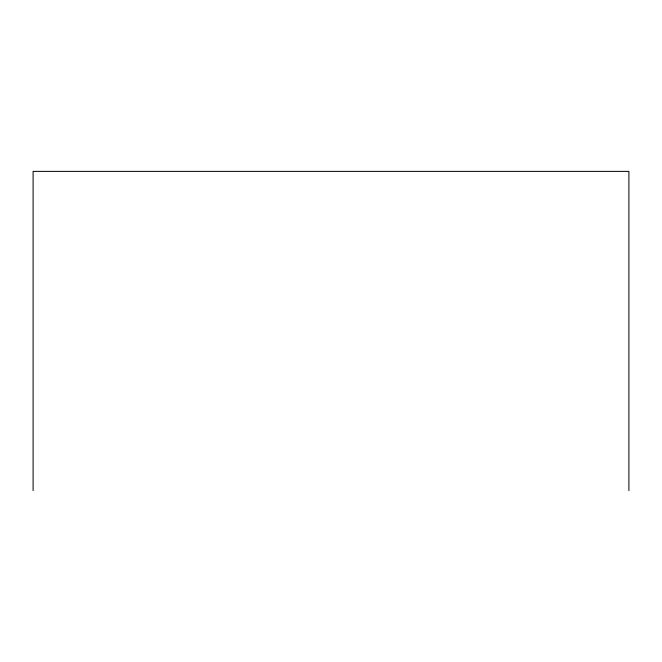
<?xml version="1.0" encoding="UTF-8"?>
<svg xmlns="http://www.w3.org/2000/svg" width="662" height="662" viewBox="0 0 662 662"><rect width="100%" height="100%" fill="white"/><g stroke="black" fill="none" stroke-linecap="round" stroke-linejoin="round"><path stroke-width="0.99" d="M628.9 490.625L628.9 171.375L33.1 171.375L33.1 490.625"/></g></svg>
